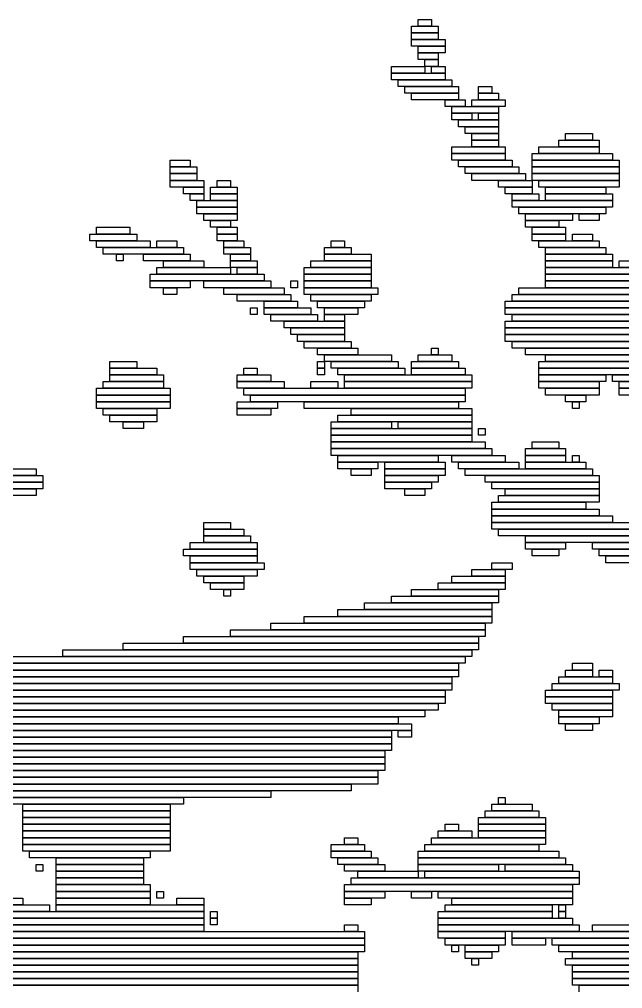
# Model space of a CAD drawing. Extents: x 39 to 985, y 65 to 958.
# Drawn here: x 786.5 to 876.5, y 802.5 to 947 of the extents above; entities that cross this region are included whole.
import ezdxf

# ---------------------------------------------------------------- set-up
doc = ezdxf.new("R2010")
doc.units = 0

msp = doc.modelspace()

# ---------------------------------------------------------------- linework, layer by layer
for p, q in [((846, 947), (848, 947)), ((846, 946), (846, 947)), ((848, 947), (848, 946)), ((845, 946), (849, 946)), ((845, 945), (845, 946)), ((848, 946), (846, 946)), ((849, 946), (849, 945)), ((849, 945), (845, 945)), ((845, 945), (849, 945)), ((845, 944), (845, 945)), ((849, 944), (845, 944)), ((845, 944), (850, 944)), ((845, 943), (845, 944)), ((849, 945), (849, 944)), ((850, 944), (850, 943)), ((850, 943), (845, 943)), ((846, 943), (850, 943)), ((846, 942), (846, 943)), ((850, 943), (850, 942)), ((850, 942), (846, 942)), ((846, 942), (849, 942)), ((846, 941), (846, 942)), ((849, 941), (846, 941)), ((847, 941), (849, 941)), ((847, 940), (847, 941)), ((849, 942), (849, 941)), ((849, 941), (849, 940)), ((842, 940), (847, 940)), ((842, 939), (842, 940)), ((849, 940), (847, 940)), ((847, 940), (847, 939)), ((848, 940), (850, 940)), ((848, 939), (848, 940)), ((850, 940), (850, 939)), ((847, 939), (842, 939)), ((842, 939), (850, 939)), ((842, 938), (842, 939)), ((850, 938), (842, 938)), ((843, 938), (851, 938)), ((843, 937), (843, 938)), ((850, 939), (848, 939)), ((850, 939), (850, 938)), ((851, 938), (851, 937)), ((851, 937), (843, 937)), ((844, 937), (852, 937)), ((844, 936), (844, 937)), ((852, 937), (852, 936)), ((855, 937), (857, 937)), ((855, 936), (855, 937)), ((857, 937), (857, 936)), ((852, 936), (844, 936)), ((845, 936), (852, 936)), ((845, 935), (845, 936)), ((852, 935), (845, 935)), ((850, 935), (853, 935)), ((850, 934), (850, 935)), ((852, 936), (852, 935)), ((853, 935), (853, 934)), ((854, 935), (859, 935)), ((854, 934), (854, 935)), ((857, 936), (855, 936)), ((855, 936), (858, 936)), ((855, 935), (855, 936)), ((858, 935), (855, 935)), ((858, 936), (858, 935)), ((859, 935), (859, 934)), ((853, 934), (850, 934)), ((851, 934), (858, 934)), ((851, 933), (851, 934)), ((859, 934), (854, 934)), ((858, 934), (858, 933)), ((858, 933), (851, 933)), ((851, 933), (854, 933)), ((851, 932), (851, 933)), ((854, 933), (854, 932)), ((855, 933), (858, 933)), ((855, 932), (855, 933)), ((858, 933), (858, 932)), ((854, 932), (851, 932)), ((852, 932), (858, 932)), ((852, 931), (852, 932)), ((858, 931), (852, 931)), ((853, 931), (858, 931)), ((853, 930), (853, 931)), ((858, 932), (855, 932)), ((858, 932), (858, 931)), ((858, 931), (858, 930)), ((858, 930), (853, 930)), ((854, 930), (858, 930)), ((854, 929), (854, 930)), ((858, 930), (858, 929)), ((868, 930), (872, 930)), ((868, 929), (868, 930)), ((872, 930), (872, 929)), ((851, 928), (859, 928)), ((851, 927), (851, 928)), ((858, 929), (854, 929)), ((854, 929), (858, 929)), ((854, 928), (854, 929)), ((858, 928), (854, 928)), ((858, 929), (858, 928)), ((859, 928), (859, 927)), ((864, 928), (873, 928)), ((864, 927), (864, 928)), ((867, 929), (873, 929)), ((867, 928), (867, 929)), ((873, 928), (867, 928)), ((872, 929), (868, 929)), ((873, 929), (873, 928)), ((873, 928), (873, 927)), ((859, 927), (851, 927)), ((851, 927), (859, 927)), ((851, 926), (851, 927)), ((859, 927), (859, 926)), ((863, 927), (875, 927)), ((863, 926), (863, 927)), ((873, 927), (864, 927)), ((875, 927), (875, 926)), ((809, 926), (812, 926)), ((809, 925), (809, 926)), ((812, 925), (809, 925)), ((809, 925), (813, 925)), ((809, 924), (809, 925)), ((812, 926), (812, 925)), ((813, 925), (813, 924)), ((859, 926), (851, 926)), ((852, 926), (860, 926)), ((852, 925), (852, 926)), ((860, 925), (852, 925)), ((853, 925), (861, 925)), ((853, 924), (853, 925)), ((860, 926), (860, 925)), ((861, 925), (861, 924)), ((875, 926), (863, 926)), ((863, 926), (876, 926)), ((863, 925), (863, 926)), ((876, 925), (863, 925)), ((863, 925), (876, 925)), ((863, 924), (863, 925)), ((876, 926), (876, 925)), ((876, 925), (876, 924)), ((813, 924), (809, 924)), ((809, 924), (813, 924)), ((809, 923), (809, 924)), ((813, 924), (813, 923)), ((861, 924), (853, 924)), ((854, 924), (862, 924)), ((854, 923), (854, 924)), ((862, 924), (862, 923)), ((876, 924), (863, 924)), ((863, 924), (876, 924)), ((863, 923), (863, 924)), ((876, 924), (876, 923)), ((813, 923), (809, 923)), ((809, 923), (814, 923)), ((809, 922), (809, 923)), ((814, 922), (809, 922)), ((811, 922), (814, 922)), ((811, 921), (811, 922)), ((814, 923), (814, 922)), ((814, 922), (814, 921)), ((815, 922), (819, 922)), ((815, 921), (815, 922)), ((816, 923), (818, 923)), ((816, 922), (816, 923)), ((818, 922), (816, 922)), ((818, 923), (818, 922)), ((819, 922), (819, 921)), ((862, 923), (854, 923)), ((858, 923), (863, 923)), ((858, 922), (858, 923)), ((863, 922), (858, 922)), ((859, 922), (863, 922)), ((859, 921), (859, 922)), ((876, 923), (863, 923)), ((863, 923), (863, 922)), ((863, 922), (863, 921)), ((864, 923), (876, 923)), ((864, 922), (864, 923)), ((876, 922), (864, 922)), ((865, 922), (874, 922)), ((865, 921), (865, 922)), ((874, 922), (874, 921)), ((876, 923), (876, 922)), ((814, 921), (811, 921)), ((812, 921), (814, 921)), ((812, 920), (812, 921)), ((814, 921), (814, 920)), ((819, 921), (815, 921)), ((815, 921), (819, 921)), ((815, 920), (815, 921)), ((819, 921), (819, 920)), ((863, 921), (859, 921)), ((860, 921), (864, 921)), ((860, 920), (860, 921)), ((864, 921), (864, 920)), ((874, 921), (865, 921)), ((865, 921), (875, 921)), ((865, 920), (865, 921)), ((875, 921), (875, 920)), ((814, 920), (812, 920)), ((813, 920), (819, 920)), ((813, 919), (813, 920)), ((819, 920), (815, 920)), ((819, 920), (819, 919)), ((864, 920), (860, 920)), ((860, 920), (875, 920)), ((860, 919), (860, 920)), ((875, 920), (865, 920)), ((875, 920), (875, 919)), ((819, 919), (813, 919)), ((813, 919), (819, 919)), ((813, 918), (813, 919)), ((819, 918), (813, 918)), ((814, 918), (819, 918)), ((814, 917), (814, 918)), ((819, 919), (819, 918)), ((819, 918), (819, 917)), ((875, 919), (860, 919)), ((861, 919), (874, 919)), ((861, 918), (861, 919)), ((874, 918), (861, 918)), ((862, 918), (869, 918)), ((862, 917), (862, 918)), ((869, 918), (869, 917)), ((870, 918), (873, 918)), ((870, 917), (870, 918)), ((873, 918), (873, 917)), ((874, 919), (874, 918)), ((819, 917), (814, 917)), ((815, 917), (818, 917)), ((815, 916), (815, 917)), ((818, 917), (818, 916)), ((869, 917), (862, 917)), ((862, 917), (867, 917)), ((862, 916), (862, 917)), ((867, 917), (867, 916)), ((873, 917), (870, 917)), ((797, 915), (804, 915)), ((797, 914), (797, 915)), ((798, 916), (803, 916)), ((798, 915), (798, 916)), ((803, 915), (798, 915)), ((803, 916), (803, 915)), ((804, 915), (804, 914)), ((818, 916), (815, 916)), ((816, 916), (819, 916)), ((816, 915), (816, 916)), ((819, 915), (816, 915)), ((816, 915), (819, 915)), ((816, 914), (816, 915)), ((819, 916), (819, 915)), ((819, 915), (819, 914)), ((867, 916), (862, 916)), ((863, 916), (868, 916)), ((863, 915), (863, 916)), ((868, 915), (863, 915)), ((863, 915), (868, 915)), ((863, 914), (863, 915)), ((868, 916), (868, 915)), ((868, 915), (868, 914)), ((869, 915), (872, 915)), ((869, 914), (869, 915)), ((872, 915), (872, 914)), ((804, 914), (797, 914)), ((798, 914), (806, 914)), ((798, 913), (798, 914)), ((806, 914), (806, 913)), ((807, 914), (810, 914)), ((807, 913), (807, 914)), ((810, 914), (810, 913)), ((819, 914), (816, 914)), ((817, 914), (820, 914)), ((817, 913), (817, 914)), ((820, 914), (820, 913)), ((833, 914), (835, 914)), ((833, 913), (833, 914)), ((835, 914), (835, 913)), ((868, 914), (863, 914)), ((864, 914), (873, 914)), ((864, 913), (864, 914)), ((872, 914), (869, 914)), ((873, 914), (873, 913)), ((806, 913), (798, 913)), ((799, 913), (811, 913)), ((799, 912), (799, 913)), ((811, 912), (799, 912)), ((801, 912), (802, 912)), ((801, 911), (801, 912)), ((802, 912), (802, 911)), ((805, 912), (812, 912)), ((805, 911), (805, 912)), ((810, 913), (807, 913)), ((811, 913), (811, 912)), ((812, 912), (812, 911)), ((820, 913), (817, 913)), ((817, 913), (821, 913)), ((817, 912), (817, 913)), ((821, 912), (817, 912)), ((818, 912), (821, 912)), ((818, 911), (818, 912)), ((821, 913), (821, 912)), ((821, 912), (821, 911)), ((832, 913), (836, 913)), ((832, 912), (832, 913)), ((836, 912), (832, 912)), ((832, 912), (839, 912)), ((832, 911), (832, 912)), ((835, 913), (833, 913)), ((836, 913), (836, 912)), ((839, 912), (839, 911)), ((873, 913), (864, 913)), ((865, 913), (874, 913)), ((865, 912), (865, 913)), ((874, 912), (865, 912)), ((865, 912), (875, 912)), ((865, 911), (865, 912)), ((874, 913), (874, 912)), ((875, 912), (875, 911)), ((802, 911), (801, 911)), ((812, 911), (805, 911)), ((808, 911), (814, 911)), ((808, 910), (808, 911)), ((814, 911), (814, 910)), ((821, 911), (818, 911)), ((818, 911), (822, 911)), ((818, 910), (818, 911)), ((822, 911), (822, 910)), ((830, 911), (839, 911)), ((830, 910), (830, 911)), ((839, 911), (832, 911)), ((839, 911), (839, 910)), ((875, 911), (865, 911)), ((865, 911), (875, 911)), ((865, 910), (865, 911)), ((875, 911), (875, 910)), ((876, 911), (881, 911)), ((876, 910), (876, 911)), ((806, 909), (823, 909)), ((806, 908), (806, 909)), ((807, 910), (818, 910)), ((807, 909), (807, 910)), ((818, 909), (807, 909)), ((814, 910), (808, 910)), ((822, 910), (818, 910)), ((818, 910), (818, 909)), ((819, 910), (822, 910)), ((819, 909), (819, 910)), ((822, 909), (819, 909)), ((822, 910), (822, 909)), ((823, 909), (823, 908)), ((829, 910), (839, 910)), ((829, 909), (829, 910)), ((839, 909), (829, 909)), ((829, 909), (839, 909)), ((829, 908), (829, 909)), ((839, 910), (830, 910)), ((839, 910), (839, 909)), ((839, 909), (839, 908)), ((875, 910), (865, 910)), ((865, 910), (882, 910)), ((865, 909), (865, 910)), ((882, 909), (865, 909)), ((865, 909), (883, 909)), ((865, 908), (865, 909)), ((881, 910), (876, 910)), ((823, 908), (806, 908)), ((806, 908), (812, 908)), ((806, 907), (806, 908)), ((812, 908), (812, 907)), ((814, 908), (824, 908)), ((814, 907), (814, 908)), ((824, 908), (824, 907)), ((827, 908), (828, 908)), ((827, 907), (827, 908)), ((828, 908), (828, 907)), ((839, 908), (829, 908)), ((829, 908), (839, 908)), ((829, 907), (829, 908)), ((839, 908), (839, 907)), ((883, 908), (865, 908)), ((865, 908), (884, 908)), ((865, 907), (865, 908)), ((812, 907), (806, 907)), ((808, 907), (810, 907)), ((808, 906), (808, 907)), ((810, 907), (810, 906)), ((824, 907), (814, 907)), ((817, 907), (826, 907)), ((817, 906), (817, 907)), ((826, 907), (826, 906)), ((828, 907), (827, 907)), ((839, 907), (829, 907)), ((829, 907), (840, 907)), ((829, 906), (829, 907)), ((840, 907), (840, 906)), ((861, 907), (884, 907)), ((861, 906), (861, 907)), ((884, 907), (865, 907)), ((810, 906), (808, 906)), ((826, 906), (817, 906)), ((819, 906), (827, 906)), ((819, 905), (819, 906)), ((827, 905), (819, 905)), ((823, 905), (828, 905)), ((823, 904), (823, 905)), ((827, 906), (827, 905)), ((828, 905), (828, 904)), ((840, 906), (829, 906)), ((830, 906), (839, 906)), ((830, 905), (830, 906)), ((839, 905), (830, 905)), ((831, 905), (838, 905)), ((831, 904), (831, 905)), ((838, 905), (838, 904)), ((839, 906), (839, 905)), ((859, 905), (884, 905)), ((859, 904), (859, 905)), ((860, 906), (884, 906)), ((860, 905), (860, 906)), ((884, 905), (860, 905)), ((884, 906), (861, 906)), ((821, 904), (822, 904)), ((821, 903), (821, 904)), ((822, 904), (822, 903)), ((828, 904), (823, 904)), ((823, 904), (830, 904)), ((823, 903), (823, 904)), ((830, 904), (830, 903)), ((838, 904), (831, 904)), ((832, 904), (837, 904)), ((832, 903), (832, 904)), ((837, 904), (837, 903)), ((884, 904), (859, 904)), ((859, 904), (883, 904)), ((859, 903), (859, 904)), ((822, 903), (821, 903)), ((830, 903), (823, 903)), ((824, 903), (831, 903)), ((824, 902), (824, 903)), ((831, 902), (824, 902)), ((826, 902), (835, 902)), ((826, 901), (826, 902)), ((831, 903), (831, 902)), ((837, 903), (832, 903)), ((832, 903), (835, 903)), ((832, 902), (832, 903)), ((835, 902), (832, 902)), ((835, 903), (835, 902)), ((835, 902), (835, 901)), ((883, 903), (859, 903)), ((859, 902), (880, 902)), ((859, 901), (859, 902)), ((860, 903), (882, 903)), ((860, 902), (860, 903)), ((882, 902), (860, 902)), ((835, 901), (826, 901)), ((827, 901), (835, 901)), ((827, 900), (827, 901)), ((835, 901), (835, 900)), ((880, 901), (859, 901)), ((859, 901), (881, 901)), ((859, 900), (859, 901)), ((835, 900), (827, 900)), ((828, 900), (835, 900)), ((828, 899), (828, 900)), ((835, 899), (828, 899)), ((829, 899), (836, 899)), ((829, 898), (829, 899)), ((835, 900), (835, 899)), ((836, 899), (836, 898)), ((881, 900), (859, 900)), ((859, 900), (882, 900)), ((859, 899), (859, 900)), ((882, 899), (859, 899)), ((860, 899), (883, 899)), ((860, 898), (860, 899)), ((836, 898), (829, 898)), ((831, 898), (837, 898)), ((831, 897), (831, 898)), ((837, 898), (837, 897)), ((848, 898), (849, 898)), ((848, 897), (848, 898)), ((849, 898), (849, 897)), ((883, 898), (860, 898)), ((862, 898), (883, 898)), ((862, 897), (862, 898)), ((800, 896), (804, 896)), ((800, 895), (800, 896)), ((804, 896), (804, 895)), ((837, 897), (831, 897)), ((831, 896), (832, 896)), ((831, 895), (831, 896)), ((832, 897), (842, 897)), ((832, 896), (832, 897)), ((842, 896), (832, 896)), ((832, 896), (832, 895)), ((833, 896), (843, 896)), ((833, 895), (833, 896)), ((842, 897), (842, 896)), ((843, 896), (843, 895)), ((845, 896), (852, 896)), ((845, 895), (845, 896)), ((846, 897), (851, 897)), ((846, 896), (846, 897)), ((851, 896), (846, 896)), ((849, 897), (848, 897)), ((851, 897), (851, 896)), ((852, 896), (852, 895)), ((883, 897), (862, 897)), ((864, 896), (882, 896)), ((864, 895), (864, 896)), ((865, 897), (883, 897)), ((865, 896), (865, 897)), ((883, 896), (865, 896)), ((804, 895), (800, 895)), ((800, 895), (807, 895)), ((800, 894), (800, 895)), ((807, 895), (807, 894)), ((820, 895), (822, 895)), ((820, 894), (820, 895)), ((822, 895), (822, 894)), ((832, 895), (831, 895)), ((831, 895), (832, 895)), ((831, 894), (831, 895)), ((832, 895), (832, 894)), ((843, 895), (833, 895)), ((834, 895), (844, 895)), ((834, 894), (834, 895)), ((844, 895), (844, 894)), ((852, 895), (845, 895)), ((845, 895), (853, 895)), ((845, 894), (845, 895)), ((853, 895), (853, 894)), ((882, 895), (864, 895)), ((864, 895), (882, 895)), ((864, 894), (864, 895)), ((807, 894), (800, 894)), ((800, 894), (808, 894)), ((800, 893), (800, 894)), ((808, 894), (808, 893)), ((819, 894), (824, 894)), ((819, 893), (819, 894)), ((822, 894), (820, 894)), ((824, 894), (824, 893)), ((832, 894), (831, 894)), ((844, 894), (834, 894)), ((835, 894), (854, 894)), ((835, 893), (835, 894)), ((853, 894), (845, 894)), ((854, 894), (854, 893)), ((882, 894), (864, 894)), ((864, 894), (874, 894)), ((864, 893), (864, 894)), ((874, 894), (874, 893)), ((875, 894), (881, 894)), ((875, 893), (875, 894)), ((798, 892), (809, 892)), ((798, 891), (798, 892)), ((799, 893), (808, 893)), ((799, 892), (799, 893)), ((808, 892), (799, 892)), ((808, 893), (800, 893)), ((808, 893), (808, 892)), ((809, 892), (809, 891)), ((824, 893), (819, 893)), ((819, 893), (826, 893)), ((819, 892), (819, 893)), ((826, 892), (819, 892)), ((820, 892), (853, 892)), ((820, 891), (820, 892)), ((826, 893), (826, 892)), ((830, 893), (834, 893)), ((830, 892), (830, 893)), ((834, 892), (830, 892)), ((834, 893), (834, 892)), ((854, 893), (835, 893)), ((835, 893), (854, 893)), ((835, 892), (835, 893)), ((854, 892), (835, 892)), ((853, 892), (853, 891)), ((854, 893), (854, 892)), ((874, 893), (864, 893)), ((864, 893), (873, 893)), ((864, 892), (864, 893)), ((873, 892), (864, 892)), ((865, 892), (873, 892)), ((865, 891), (865, 892)), ((873, 893), (873, 892)), ((873, 892), (873, 891)), ((881, 893), (875, 893)), ((876, 893), (882, 893)), ((876, 892), (876, 893)), ((882, 892), (876, 892)), ((876, 892), (883, 892)), ((876, 891), (876, 892)), ((809, 891), (798, 891)), ((798, 891), (809, 891)), ((798, 890), (798, 891)), ((809, 891), (809, 890)), ((853, 891), (820, 891)), ((821, 891), (853, 891)), ((821, 890), (821, 891)), ((853, 891), (853, 890)), ((873, 891), (865, 891)), ((868, 891), (871, 891)), ((868, 890), (868, 891)), ((871, 891), (871, 890)), ((883, 891), (876, 891)), ((809, 890), (798, 890)), ((798, 890), (809, 890)), ((798, 889), (798, 890)), ((809, 889), (798, 889)), ((799, 889), (807, 889)), ((799, 888), (799, 889)), ((807, 889), (807, 888)), ((809, 890), (809, 889)), ((819, 890), (825, 890)), ((819, 889), (819, 890)), ((825, 889), (819, 889)), ((819, 889), (824, 889)), ((819, 888), (819, 889)), ((853, 890), (821, 890)), ((824, 889), (824, 888)), ((825, 890), (825, 889)), ((829, 890), (852, 890)), ((829, 889), (829, 890)), ((852, 889), (829, 889)), ((836, 889), (854, 889)), ((836, 888), (836, 889)), ((852, 890), (852, 889)), ((854, 889), (854, 888)), ((871, 890), (868, 890)), ((869, 890), (870, 890)), ((869, 889), (869, 890)), ((870, 889), (869, 889)), ((870, 890), (870, 889)), ((807, 888), (799, 888)), ((800, 888), (807, 888)), ((800, 887), (800, 888)), ((807, 888), (807, 887)), ((824, 888), (819, 888)), ((834, 888), (854, 888)), ((834, 887), (834, 888)), ((854, 888), (836, 888)), ((854, 888), (854, 887)), ((807, 887), (800, 887)), ((802, 887), (805, 887)), ((802, 886), (802, 887)), ((805, 886), (802, 886)), ((805, 887), (805, 886)), ((833, 887), (842, 887)), ((833, 886), (833, 887)), ((842, 886), (833, 886)), ((833, 886), (854, 886)), ((833, 885), (833, 886)), ((854, 887), (834, 887)), ((842, 887), (842, 886)), ((843, 887), (854, 887)), ((843, 886), (843, 887)), ((854, 886), (843, 886)), ((854, 887), (854, 886)), ((854, 886), (854, 885)), ((855, 886), (856, 886)), ((855, 885), (855, 886)), ((856, 886), (856, 885)), ((854, 885), (833, 885)), ((833, 885), (854, 885)), ((833, 884), (833, 885)), ((854, 885), (854, 884)), ((856, 885), (855, 885)), ((854, 884), (833, 884)), ((833, 884), (856, 884)), ((833, 883), (833, 884)), ((856, 883), (833, 883)), ((833, 883), (857, 883)), ((833, 882), (833, 883)), ((856, 884), (856, 883)), ((857, 883), (857, 882)), ((862, 883), (868, 883)), ((862, 882), (862, 883)), ((863, 884), (867, 884)), ((863, 883), (863, 884)), ((867, 883), (863, 883)), ((867, 884), (867, 883)), ((868, 883), (868, 882)), ((857, 882), (833, 882)), ((834, 882), (849, 882)), ((834, 881), (834, 882)), ((849, 882), (849, 881)), ((851, 882), (859, 882)), ((851, 881), (851, 882)), ((859, 882), (859, 881)), ((868, 882), (862, 882)), ((862, 882), (868, 882)), ((862, 881), (862, 882)), ((868, 882), (868, 881)), ((869, 882), (870, 882)), ((869, 881), (869, 882)), ((870, 882), (870, 881)), ((849, 881), (834, 881)), ((834, 881), (840, 881)), ((834, 880), (834, 881)), ((840, 881), (840, 880)), ((841, 881), (850, 881)), ((841, 880), (841, 881)), ((850, 881), (850, 880)), ((859, 881), (851, 881)), ((852, 881), (861, 881)), ((852, 880), (852, 881)), ((861, 881), (861, 880)), ((868, 881), (862, 881)), ((862, 881), (871, 881)), ((862, 880), (862, 881)), ((870, 881), (869, 881)), ((871, 881), (871, 880)), ((742, 879), (790, 879)), ((743, 880), (789, 880)), ((789, 879), (743, 879)), ((789, 880), (789, 879)), ((790, 879), (790, 878)), ((840, 880), (834, 880)), ((836, 880), (839, 880)), ((836, 879), (836, 880)), ((839, 879), (836, 879)), ((839, 880), (839, 879)), ((850, 880), (841, 880)), ((841, 880), (850, 880)), ((841, 879), (841, 880)), ((850, 879), (841, 879)), ((841, 879), (849, 879)), ((841, 878), (841, 879)), ((849, 879), (849, 878)), ((850, 880), (850, 879)), ((861, 880), (852, 880)), ((853, 880), (872, 880)), ((853, 879), (853, 880)), ((872, 879), (853, 879)), ((856, 879), (873, 879)), ((856, 878), (856, 879)), ((871, 880), (862, 880)), ((872, 880), (872, 879)), ((873, 879), (873, 878)), ((790, 878), (742, 878)), ((742, 878), (790, 878)), ((790, 878), (790, 877)), ((849, 878), (841, 878)), ((841, 878), (848, 878)), ((841, 877), (841, 878)), ((848, 878), (848, 877)), ((873, 878), (856, 878)), ((857, 878), (873, 878)), ((857, 877), (857, 878)), ((873, 878), (873, 877)), ((790, 877), (742, 877)), ((743, 877), (789, 877)), ((789, 876), (743, 876)), ((789, 877), (789, 876)), ((848, 877), (841, 877)), ((844, 877), (847, 877)), ((844, 876), (844, 877)), ((847, 876), (844, 876)), ((847, 877), (847, 876)), ((873, 877), (857, 877)), ((858, 876), (873, 876)), ((858, 875), (858, 876)), ((859, 877), (873, 877)), ((859, 876), (859, 877)), ((873, 876), (859, 876)), ((873, 877), (873, 876)), ((873, 876), (873, 875)), ((857, 875), (871, 875)), ((857, 874), (857, 875)), ((873, 875), (858, 875)), ((871, 875), (871, 874)), ((871, 874), (857, 874)), ((857, 874), (873, 874)), ((857, 873), (857, 874)), ((873, 873), (857, 873)), ((857, 873), (875, 873)), ((857, 872), (857, 873)), ((873, 874), (873, 873)), ((875, 873), (875, 872)), ((814, 872), (818, 872)), ((814, 871), (814, 872)), ((818, 872), (818, 871)), ((875, 872), (857, 872)), ((857, 872), (880, 872)), ((857, 871), (857, 872)), ((818, 871), (814, 871)), ((814, 871), (820, 871)), ((814, 870), (814, 871)), ((820, 870), (814, 870)), ((814, 870), (821, 870)), ((814, 869), (814, 870)), ((820, 871), (820, 870)), ((821, 870), (821, 869)), ((880, 871), (857, 871)), ((858, 871), (888, 871)), ((858, 870), (858, 871)), ((888, 870), (858, 870)), ((862, 870), (888, 870)), ((862, 869), (862, 870)), ((812, 869), (822, 869)), ((812, 868), (812, 869)), ((821, 869), (814, 869)), ((822, 869), (822, 868)), ((888, 869), (862, 869)), ((862, 869), (868, 869)), ((862, 868), (862, 869)), ((868, 869), (868, 868)), ((872, 869), (889, 869)), ((872, 868), (872, 869)), ((811, 868), (822, 868)), ((811, 867), (811, 868)), ((822, 867), (811, 867)), ((822, 868), (812, 868)), ((812, 867), (822, 867)), ((812, 866), (812, 867)), ((822, 868), (822, 867)), ((822, 867), (822, 866)), ((868, 868), (862, 868)), ((863, 868), (867, 868)), ((863, 867), (863, 868)), ((867, 867), (863, 867)), ((867, 868), (867, 867)), ((889, 868), (872, 868)), ((873, 868), (890, 868)), ((873, 867), (873, 868)), ((890, 867), (873, 867)), ((874, 867), (894, 867)), ((874, 866), (874, 867)), ((822, 866), (812, 866)), ((812, 866), (823, 866)), ((812, 865), (812, 866)), ((823, 866), (823, 865)), ((857, 866), (860, 866)), ((857, 865), (857, 866)), ((860, 866), (860, 865)), ((894, 866), (874, 866)), ((823, 865), (812, 865)), ((813, 865), (822, 865)), ((813, 864), (813, 865)), ((822, 865), (822, 864)), ((854, 865), (859, 865)), ((854, 864), (854, 865)), ((860, 865), (857, 865)), ((859, 865), (859, 864)), ((822, 864), (813, 864)), ((814, 864), (820, 864)), ((814, 863), (814, 864)), ((820, 863), (814, 863)), ((815, 863), (820, 863)), ((815, 862), (815, 863)), ((820, 864), (820, 863)), ((820, 863), (820, 862)), ((849, 863), (859, 863)), ((849, 862), (849, 863)), ((851, 864), (859, 864)), ((851, 863), (851, 864)), ((859, 863), (851, 863)), ((859, 864), (854, 864)), ((859, 864), (859, 863)), ((859, 863), (859, 862)), ((820, 862), (815, 862)), ((817, 862), (818, 862)), ((817, 861), (817, 862)), ((818, 862), (818, 861)), ((845, 862), (858, 862)), ((845, 861), (845, 862)), ((859, 862), (849, 862)), ((858, 862), (858, 861)), ((818, 861), (817, 861)), ((838, 860), (857, 860)), ((838, 859), (838, 860)), ((842, 861), (858, 861)), ((842, 860), (842, 861)), ((858, 860), (842, 860)), ((858, 861), (845, 861)), ((857, 860), (857, 859)), ((858, 861), (858, 860)), ((834, 859), (857, 859)), ((834, 858), (834, 859)), ((857, 859), (838, 859)), ((857, 859), (857, 858)), ((824, 857), (856, 857)), ((824, 856), (824, 857)), ((829, 858), (857, 858)), ((829, 857), (829, 858)), ((857, 857), (829, 857)), ((857, 858), (834, 858)), ((856, 857), (856, 856)), ((857, 858), (857, 857)), ((818, 856), (856, 856)), ((818, 855), (818, 856)), ((856, 856), (824, 856)), ((856, 856), (856, 855)), ((802, 854), (855, 854)), ((802, 853), (802, 854)), ((811, 855), (855, 855)), ((811, 854), (811, 855)), ((855, 854), (811, 854)), ((856, 855), (818, 855)), ((855, 855), (855, 854)), ((855, 854), (855, 853)), ((793, 853), (854, 853)), ((793, 852), (793, 853)), ((855, 853), (802, 853)), ((854, 853), (854, 852)), ((780, 852), (853, 852)), ((854, 852), (793, 852)), ((853, 852), (853, 851)), ((630, 850), (852, 850)), ((759, 851), (852, 851)), ((852, 850), (759, 850)), ((853, 851), (780, 851)), ((852, 851), (852, 850)), ((852, 850), (852, 849)), ((868, 850), (872, 850)), ((868, 849), (868, 850)), ((869, 851), (872, 851)), ((869, 850), (869, 851)), ((872, 850), (869, 850)), ((872, 851), (872, 850)), ((872, 850), (872, 849)), ((873, 850), (875, 850)), ((873, 849), (873, 850)), ((875, 850), (875, 849)), ((852, 849), (630, 849)), ((631, 849), (851, 849)), ((851, 849), (851, 848)), ((867, 849), (875, 849)), ((867, 848), (867, 849)), ((872, 849), (868, 849)), ((875, 849), (873, 849)), ((875, 849), (875, 848)), ((851, 848), (631, 848)), ((631, 848), (851, 848)), ((851, 847), (631, 847)), ((632, 847), (850, 847)), ((850, 847), (850, 846)), ((851, 848), (851, 847)), ((865, 847), (875, 847)), ((865, 846), (865, 847)), ((866, 848), (876, 848)), ((866, 847), (866, 848)), ((876, 847), (866, 847)), ((875, 848), (867, 848)), ((875, 847), (875, 846)), ((876, 848), (876, 847)), ((850, 846), (632, 846)), ((632, 846), (850, 846)), ((850, 846), (850, 845)), ((875, 846), (865, 846)), ((865, 846), (875, 846)), ((865, 845), (865, 846)), ((875, 846), (875, 845)), ((850, 845), (632, 845)), ((632, 845), (849, 845)), ((849, 844), (632, 844)), ((634, 844), (847, 844)), ((847, 844), (847, 843)), ((849, 845), (849, 844)), ((875, 845), (865, 845)), ((866, 845), (875, 845)), ((866, 844), (866, 845)), ((875, 844), (866, 844)), ((867, 844), (875, 844)), ((867, 843), (867, 844)), ((875, 845), (875, 844)), ((875, 844), (875, 843)), ((847, 843), (634, 843)), ((639, 843), (843, 843)), ((843, 843), (843, 842)), ((875, 843), (867, 843)), ((867, 843), (873, 843)), ((867, 842), (867, 843)), ((873, 843), (873, 842)), ((843, 842), (639, 842)), ((639, 842), (845, 842)), ((845, 841), (639, 841)), ((640, 841), (842, 841)), ((842, 841), (842, 840)), ((843, 841), (845, 841)), ((843, 840), (843, 841)), ((845, 842), (845, 841)), ((845, 841), (845, 840)), ((873, 842), (867, 842)), ((868, 842), (872, 842)), ((868, 841), (868, 842)), ((872, 841), (868, 841)), ((872, 842), (872, 841)), ((842, 840), (640, 840)), ((640, 840), (842, 840)), ((842, 840), (842, 839)), ((845, 840), (843, 840)), ((842, 839), (640, 839)), ((640, 839), (842, 839)), ((842, 839), (842, 838)), ((842, 838), (640, 838)), ((641, 838), (841, 838)), ((841, 837), (641, 837)), ((641, 837), (841, 837)), ((841, 838), (841, 837)), ((841, 837), (841, 836)), ((841, 836), (641, 836)), ((641, 836), (841, 836)), ((841, 836), (841, 835)), ((841, 835), (641, 835)), ((641, 835), (840, 835)), ((840, 834), (641, 834)), ((642, 834), (840, 834)), ((840, 835), (840, 834)), ((840, 834), (840, 833)), ((840, 833), (642, 833)), ((645, 833), (836, 833)), ((836, 833), (836, 832)), ((836, 832), (645, 832)), ((654, 832), (824, 832)), ((824, 831), (654, 831)), ((669, 831), (811, 831)), ((811, 831), (811, 830)), ((824, 832), (824, 831)), ((858, 831), (859, 831)), ((858, 830), (858, 831)), ((859, 831), (859, 830)), ((811, 830), (669, 830)), ((787, 830), (809, 830)), ((787, 829), (787, 830)), ((809, 830), (809, 829)), ((857, 830), (863, 830)), ((857, 829), (857, 830)), ((859, 830), (858, 830)), ((863, 830), (863, 829)), ((809, 829), (787, 829)), ((787, 829), (809, 829)), ((787, 828), (787, 829)), ((809, 828), (787, 828)), ((787, 828), (809, 828)), ((787, 827), (787, 828)), ((809, 829), (809, 828)), ((809, 828), (809, 827)), ((855, 828), (865, 828)), ((855, 827), (855, 828)), ((856, 829), (864, 829)), ((856, 828), (856, 829)), ((864, 828), (856, 828)), ((863, 829), (857, 829)), ((864, 829), (864, 828)), ((865, 828), (865, 827)), ((809, 827), (787, 827)), ((787, 827), (809, 827)), ((787, 826), (787, 827)), ((809, 827), (809, 826)), ((850, 827), (852, 827)), ((850, 826), (850, 827)), ((852, 827), (852, 826)), ((865, 827), (855, 827)), ((855, 827), (865, 827)), ((855, 826), (855, 827)), ((865, 827), (865, 826)), ((809, 826), (787, 826)), ((787, 826), (809, 826)), ((787, 825), (787, 826)), ((809, 826), (809, 825)), ((849, 826), (854, 826)), ((849, 825), (849, 826)), ((852, 826), (850, 826)), ((854, 826), (854, 825)), ((865, 826), (855, 826)), ((855, 826), (865, 826)), ((855, 825), (855, 826)), ((865, 826), (865, 825)), ((809, 825), (787, 825)), ((787, 825), (809, 825)), ((787, 824), (787, 825)), ((809, 824), (787, 824)), ((787, 824), (809, 824)), ((787, 823), (787, 824)), ((809, 825), (809, 824)), ((809, 824), (809, 823)), ((833, 824), (838, 824)), ((833, 823), (833, 824)), ((835, 825), (837, 825)), ((835, 824), (835, 825)), ((837, 824), (835, 824)), ((837, 825), (837, 824)), ((838, 824), (838, 823)), ((847, 824), (864, 824)), ((847, 823), (847, 824)), ((848, 825), (865, 825)), ((848, 824), (848, 825)), ((865, 824), (848, 824)), ((854, 825), (849, 825)), ((865, 825), (855, 825)), ((864, 824), (864, 823)), ((865, 825), (865, 824)), ((809, 823), (787, 823)), ((788, 823), (806, 823)), ((788, 822), (788, 823)), ((806, 823), (806, 822)), ((838, 823), (833, 823)), ((833, 823), (839, 823)), ((833, 822), (833, 823)), ((839, 823), (839, 822)), ((846, 823), (867, 823)), ((846, 822), (846, 823)), ((864, 823), (847, 823)), ((867, 823), (867, 822)), ((806, 822), (788, 822)), ((789, 821), (790, 821)), ((789, 820), (789, 821)), ((790, 821), (790, 820)), ((792, 822), (805, 822)), ((792, 821), (792, 822)), ((805, 821), (792, 821)), ((792, 821), (805, 821)), ((792, 820), (792, 821)), ((805, 822), (805, 821)), ((805, 821), (805, 820)), ((839, 822), (833, 822)), ((834, 822), (840, 822)), ((834, 821), (834, 822)), ((840, 821), (834, 821)), ((835, 821), (841, 821)), ((835, 820), (835, 821)), ((840, 822), (840, 821)), ((841, 821), (841, 820)), ((867, 822), (846, 822)), ((846, 822), (868, 822)), ((846, 821), (846, 822)), ((868, 821), (846, 821)), ((846, 821), (858, 821)), ((846, 820), (846, 821)), ((858, 821), (858, 820)), ((859, 821), (869, 821)), ((859, 820), (859, 821)), ((868, 822), (868, 821)), ((869, 821), (869, 820)), ((790, 820), (789, 820)), ((805, 820), (792, 820)), ((792, 820), (805, 820)), ((792, 819), (792, 820)), ((805, 820), (805, 819)), ((841, 820), (835, 820)), ((837, 820), (846, 820)), ((837, 819), (837, 820)), ((858, 820), (846, 820)), ((846, 820), (846, 819)), ((847, 820), (870, 820)), ((847, 819), (847, 820)), ((869, 820), (859, 820)), ((870, 820), (870, 819)), ((805, 819), (792, 819)), ((792, 819), (805, 819)), ((792, 818), (792, 819)), ((805, 818), (792, 818)), ((792, 818), (806, 818)), ((792, 817), (792, 818)), ((805, 819), (805, 818)), ((806, 818), (806, 817)), ((835, 818), (869, 818)), ((835, 817), (835, 818)), ((836, 819), (870, 819)), ((836, 818), (836, 819)), ((870, 818), (836, 818)), ((846, 819), (837, 819)), ((870, 819), (847, 819)), ((869, 818), (869, 817)), ((870, 819), (870, 818)), ((806, 817), (792, 817)), ((792, 817), (806, 817)), ((792, 816), (792, 817)), ((806, 817), (806, 816)), ((807, 817), (808, 817)), ((807, 816), (807, 817)), ((808, 817), (808, 816)), ((869, 817), (835, 817)), ((835, 817), (841, 817)), ((835, 816), (835, 817)), ((841, 817), (841, 816)), ((845, 817), (848, 817)), ((845, 816), (845, 817)), ((848, 817), (848, 816)), ((849, 817), (869, 817)), ((849, 816), (849, 817)), ((869, 817), (869, 816)), ((784, 816), (787, 816)), ((787, 815), (784, 815)), ((784, 815), (791, 815)), ((787, 816), (787, 815)), ((791, 815), (791, 814)), ((806, 816), (792, 816)), ((792, 816), (806, 816)), ((792, 815), (792, 816)), ((806, 815), (792, 815)), ((792, 815), (814, 815)), ((792, 814), (792, 815)), ((806, 816), (806, 815)), ((808, 816), (807, 816)), ((810, 816), (814, 816)), ((810, 815), (810, 816)), ((814, 815), (810, 815)), ((814, 816), (814, 815)), ((814, 815), (814, 814)), ((841, 816), (835, 816)), ((835, 816), (839, 816)), ((835, 815), (835, 816)), ((839, 815), (835, 815)), ((839, 816), (839, 815)), ((848, 816), (845, 816)), ((869, 816), (849, 816)), ((850, 815), (866, 815)), ((850, 814), (850, 815)), ((851, 816), (869, 816)), ((851, 815), (851, 816)), ((869, 815), (851, 815)), ((866, 815), (866, 814)), ((867, 815), (868, 815)), ((867, 814), (867, 815)), ((868, 815), (868, 814)), ((869, 816), (869, 815)), ((791, 814), (784, 814)), ((784, 814), (814, 814)), ((814, 814), (792, 814)), ((814, 814), (814, 813)), ((815, 814), (816, 814)), ((815, 813), (815, 814)), ((816, 814), (816, 813)), ((849, 814), (866, 814)), ((849, 813), (849, 814)), ((866, 814), (850, 814)), ((866, 814), (866, 813)), ((868, 814), (867, 814)), ((867, 814), (868, 814)), ((867, 813), (867, 814)), ((868, 814), (868, 813)), ((814, 813), (784, 813)), ((784, 813), (814, 813)), ((814, 813), (814, 812)), ((816, 813), (815, 813)), ((815, 813), (816, 813)), ((815, 812), (815, 813)), ((816, 813), (816, 812)), ((866, 813), (849, 813)), ((849, 813), (869, 813)), ((849, 812), (849, 813)), ((868, 813), (867, 813)), ((869, 813), (869, 812)), ((783, 811), (838, 811)), ((814, 812), (784, 812)), ((784, 812), (814, 812)), ((814, 811), (784, 811)), ((814, 812), (814, 811)), ((816, 812), (815, 812)), ((835, 812), (837, 812)), ((835, 811), (835, 812)), ((837, 811), (835, 811)), ((837, 812), (837, 811)), ((838, 811), (838, 810)), ((869, 812), (849, 812)), ((849, 812), (870, 812)), ((849, 811), (849, 812)), ((870, 811), (849, 811)), ((849, 811), (859, 811)), ((849, 810), (849, 811)), ((859, 811), (859, 810)), ((860, 811), (880, 811)), ((860, 810), (860, 811)), ((870, 812), (870, 811)), ((872, 812), (879, 812)), ((872, 811), (872, 812)), ((879, 811), (872, 811)), ((645, 810), (838, 810)), ((838, 810), (783, 810)), ((838, 810), (838, 809)), ((859, 810), (849, 810)), ((850, 810), (859, 810)), ((850, 809), (850, 810)), ((859, 810), (859, 809)), ((880, 810), (860, 810)), ((860, 810), (865, 810)), ((860, 809), (860, 810)), ((865, 810), (865, 809)), ((866, 810), (881, 810)), ((866, 809), (866, 810)), ((838, 809), (645, 809)), ((645, 809), (838, 809)), ((838, 808), (645, 808)), ((645, 808), (837, 808)), ((837, 808), (837, 807)), ((838, 809), (838, 808)), ((859, 809), (850, 809)), ((851, 809), (852, 809)), ((851, 808), (851, 809)), ((852, 808), (851, 808)), ((852, 809), (852, 808)), ((853, 809), (858, 809)), ((853, 808), (853, 809)), ((858, 808), (853, 808)), ((853, 808), (857, 808)), ((853, 807), (853, 808)), ((857, 808), (857, 807)), ((858, 809), (858, 808)), ((865, 809), (860, 809)), ((881, 809), (866, 809)), ((867, 809), (881, 809)), ((867, 808), (867, 809)), ((881, 808), (867, 808)), ((869, 808), (881, 808)), ((869, 807), (869, 808)), ((837, 807), (645, 807)), ((645, 807), (837, 807)), ((837, 807), (837, 806)), ((857, 807), (853, 807)), ((854, 807), (855, 807)), ((854, 806), (854, 807)), ((855, 807), (855, 806)), ((868, 807), (891, 807)), ((868, 806), (868, 807)), ((881, 807), (869, 807)), ((837, 806), (645, 806)), ((645, 806), (837, 806)), ((837, 805), (645, 805)), ((645, 805), (837, 805)), ((837, 806), (837, 805)), ((837, 805), (837, 804)), ((855, 806), (854, 806)), ((891, 806), (868, 806)), ((869, 806), (892, 806)), ((869, 805), (869, 806)), ((892, 805), (869, 805)), ((869, 805), (893, 805)), ((869, 804), (869, 805)), ((837, 804), (645, 804)), ((645, 804), (837, 804)), ((837, 804), (837, 803)), ((893, 804), (869, 804)), ((869, 804), (893, 804)), ((869, 803), (869, 804)), ((837, 803), (645, 803)), ((645, 803), (837, 803)), ((837, 803), (837, 802)), ((893, 803), (869, 803)), ((870, 803), (893, 803)), ((870, 802), (870, 803))]:
    msp.add_line(p, q)

doc.saveas('drawing.dxf')
